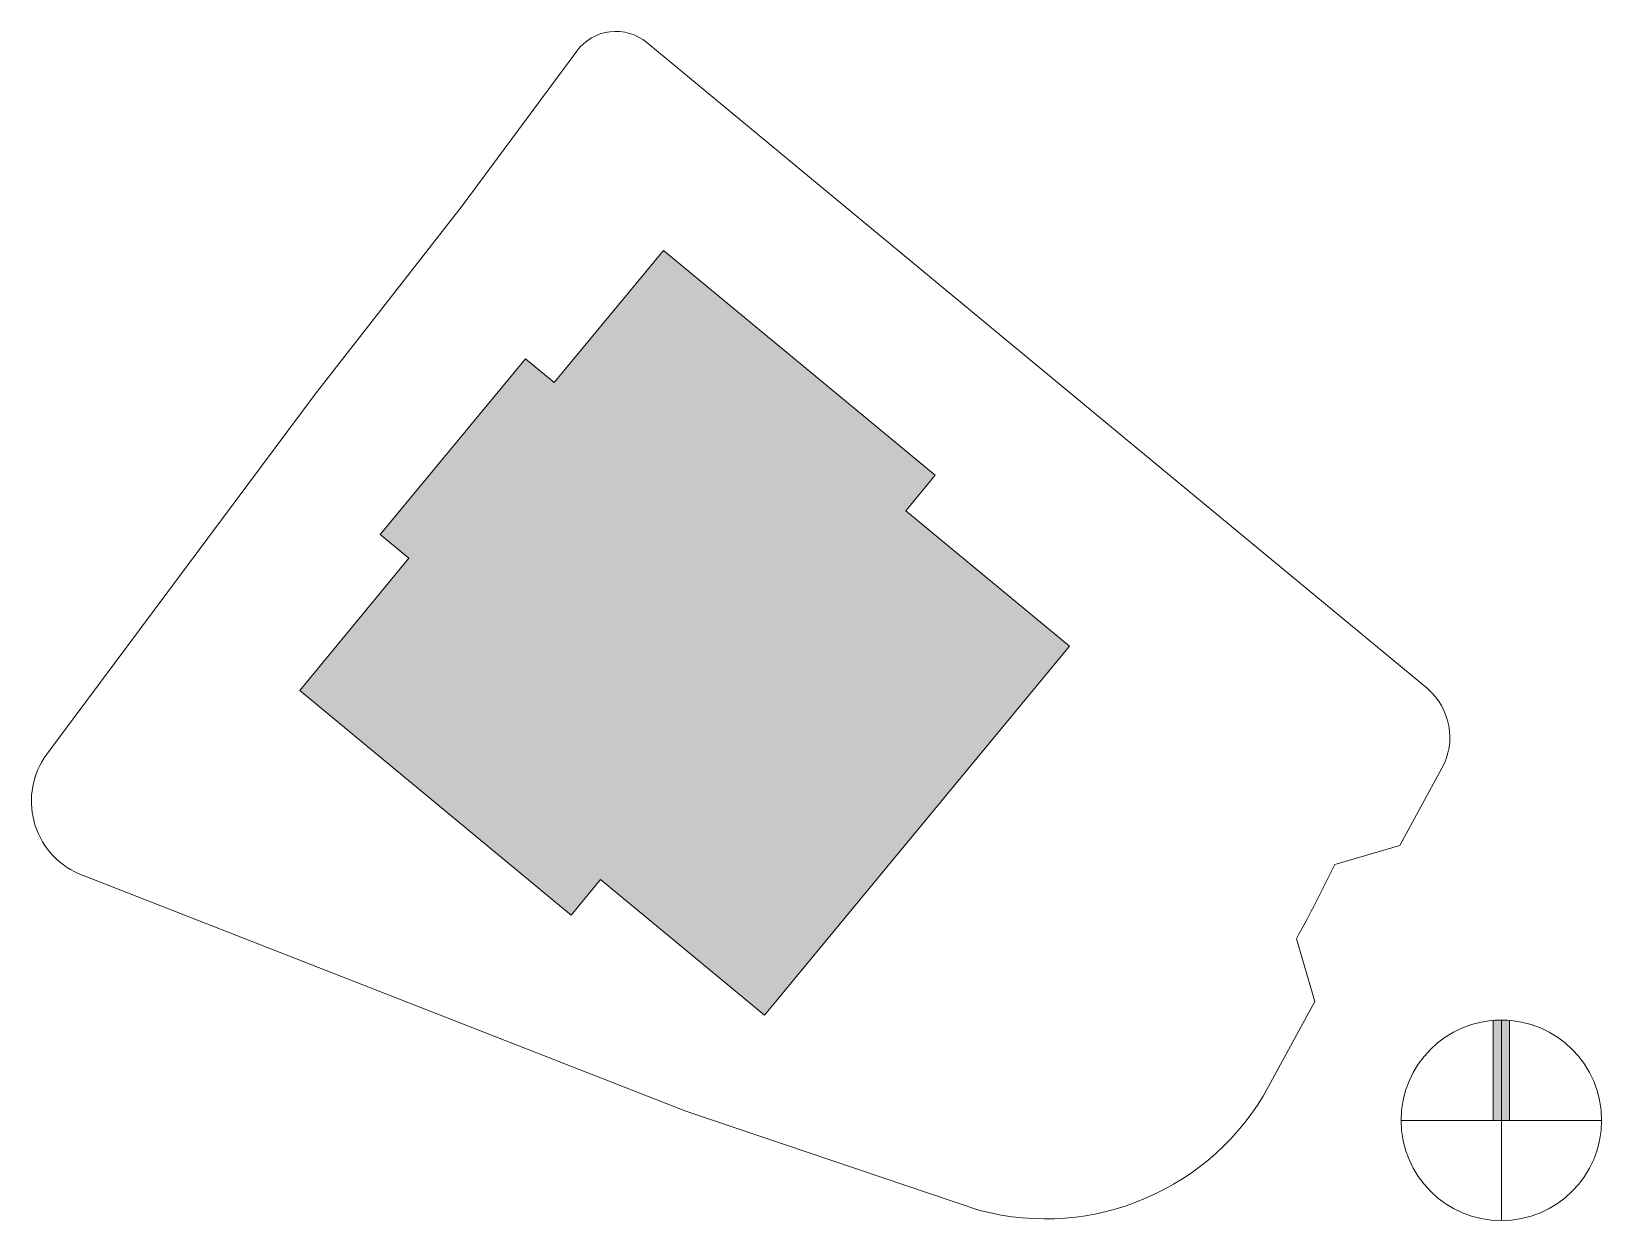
# Model space of a CAD drawing. Header units: millimetres. Extents: x 78096 to 288885, y -20632 to 149556.
# Drawn here: x 78096 to 175217, y -20632 to 52910 of the extents above; entities that cross this region are included whole.
import ezdxf

# ---------------------------------------------------------------- set-up
doc = ezdxf.new("R2010")
doc.units = ezdxf.units.MM
for name, color, linetype, lineweight in [('A-ANNO-NOTE', 131, 'Continuous', 9), ('A-DETL', 90, 'Continuous', 9), ('A-DETL-GENF', 92, 'Continuous', 9), ('A-DETL-THIN', 151, 'Continuous', 9)]:
    doc.layers.add(name, color=color, linetype=linetype, lineweight=lineweight)

# ---------------------------------------------------------------- blocks, each defined once
blk = doc.blocks.new('M_North Arrow-2 - M_North Arrow-2-8678-PP-DD-Key plan-SECTIONS')
at = {"layer": 'A-ANNO-NOTE'}
h = blk.add_hatch(color=256, dxfattribs=at)
edge = h.paths.add_edge_path()
edge.add_line((169517, -14432), (168517, -14432))
edge.add_line((168517, -14432), (168517, -8252))
edge.add_arc((169017, -14432), 6200, 85.37435, 94.62565, ccw=False)
edge.add_line((169517, -8252), (169517, -14432))
for p, q in [((168517, -8252), (168517, -14432)), ((169017, -8232), (169017, -14432)), ((169517, -14432), (169517, -8252)), ((162817, -14432), (175217, -14432)), ((168517, -14432), (169517, -14432)), ((169017, -14432), (169017, -20632))]:
    blk.add_line(p, q, dxfattribs=at)
for start, end in [(0, 180), (85.37435, 94.62565), (180, 360)]:
    blk.add_arc((169017, -14432), 6200, start, end, dxfattribs=at)

msp = doc.modelspace()

# ---------------------------------------------------------------- hatches: boundary and pattern name
at = {"layer": 'A-DETL-GENF'}
msp.add_hatch(color=9, dxfattribs=at).paths.add_polyline_path([(123434.619, -7925.238), (142306.357, 14885.932), (132174.26, 23268.241), (133991.653, 25465.011), (117194.717, 39361.159), (110435.393, 31190.842), (108663.239, 32656.949), (99675.363, 21792.875), (101447.522, 20326.763), (94690.898, 12159.709), (111487.828, -1736.435), (113302.522, 457.072)])

# ---------------------------------------------------------------- linework, layer by layer
at = {"layer": 'A-DETL'}
for p, q in [((117194.717, 39361.159), (110435.393, 31190.842)), ((133991.653, 25465.011), (117194.717, 39361.159)), ((108663.239, 32656.949), (99675.363, 21792.875)), ((110435.393, 31190.842), (108663.239, 32656.949)), ((132174.26, 23268.241), (133991.653, 25465.011)), ((142306.357, 14885.932), (132174.26, 23268.241)), ((99675.363, 21792.875), (101447.522, 20326.763)), ((101447.522, 20326.763), (94690.898, 12159.709)), ((123434.619, -7925.238), (142306.357, 14885.932)), ((94690.898, 12159.709), (111487.828, -1736.435)), ((111487.828, -1736.435), (113302.522, 457.072)), ((113302.522, 457.072), (123434.619, -7925.238))]:
    msp.add_line(p, q, dxfattribs=at)
at = {"layer": 'A-DETL-THIN'}
for p, q in [((104669.769, 42044.141), (111829.559, 51694.296)), ((116156.258, 52218.838), (146938.249, 26752.819)), ((95640.02, 30473.945), (104669.769, 42044.141)), ((79043.33, 8209.975), (95640.02, 30473.945)), ((146938.249, 26752.819), (164442.542, 12271.473)), ((146938.249, 26752.819), (164442.542, 12271.473)), ((165341.26, 7341.394), (162745.23, 2574.38)), ((162745.23, 2574.38), (158717.382, 1384.98)), ((118570.318, -13862.224), (80998.136, 832.852)), ((156344.921, -3205.018), (157488.635, -7078.153)), ((157488.635, -7078.153), (154620.751, -12344.366)), ((136765.233, -20000.209), (118570.318, -13862.224))]:
    msp.add_line(p, q, dxfattribs=at)
for centre, radius, start, end in [((114240.955, 49910.551), 2999.429, 50.31577602, 143.50912533), ((161847.86, 9251.527), 3981.514, 331.33089235, 49.3314357), ((83003.981, 5311.921), 4907.696, 143.80664163, 245.87590747), ((67832.145, 45453.265), 101005.644, 331.20100791, 334.1322574), ((140805.374, -4773.026), 15754.042, 255.14041605, 331.27561998)]:
    msp.add_arc(centre, radius, start, end, dxfattribs=at)

# ---------------------------------------------------------------- block references
at = {"layer": 'A-ANNO-NOTE'}
msp.add_blockref('M_North Arrow-2 - M_North Arrow-2-8678-PP-DD-Key plan-SECTIONS', (0, 0), dxfattribs=at)

doc.saveas('drawing.dxf')
